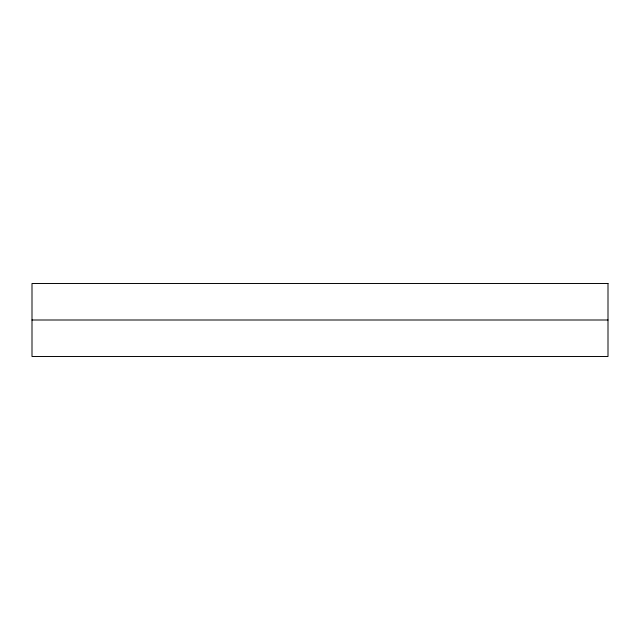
<?xml version="1.0" encoding="UTF-8"?>
<svg xmlns="http://www.w3.org/2000/svg" width="640" height="640" viewBox="0 0 640 640"><rect width="100%" height="100%" fill="white"/><g stroke="black" fill="none" stroke-linecap="round" stroke-linejoin="round"><path stroke-width="0.96" d="M32 320L608 320M608 283.504L32 283.504L32 356.496L608 356.496L608 283.504"/></g></svg>
